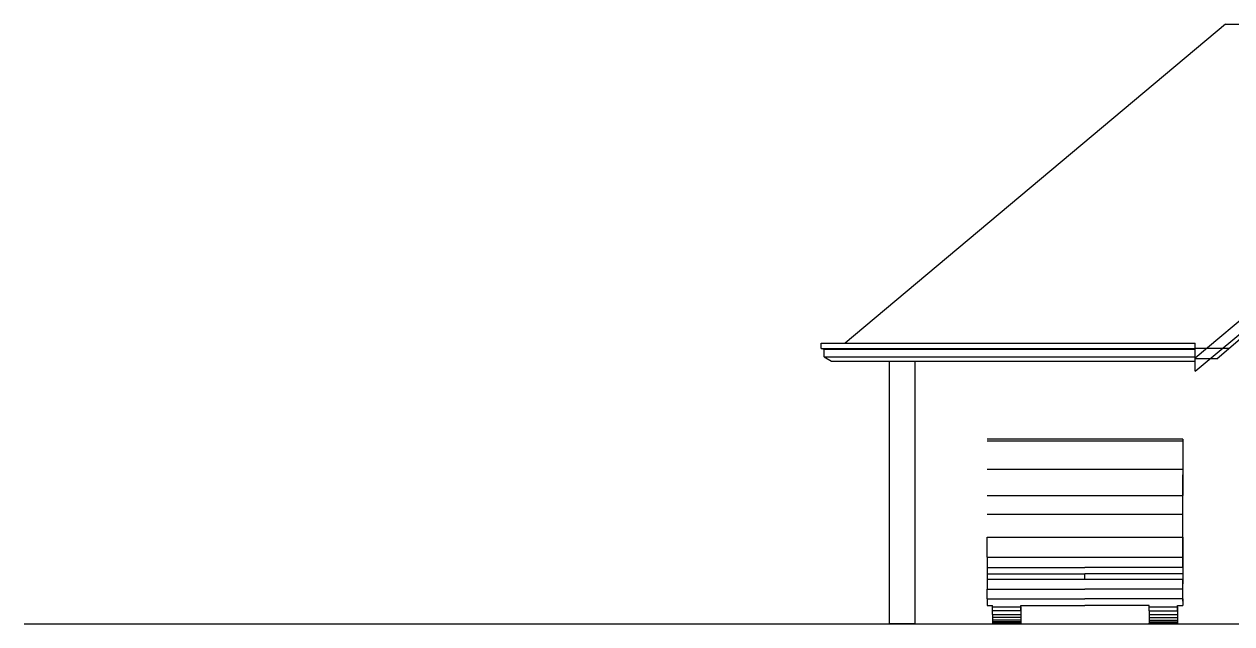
# Model space of a CAD drawing. Header units: metres. Extents: x 156 to 570, y -251 to -150.
# Drawn here: x 156.2 to 272.6, y -250 to -192.2 of the extents above; entities that cross this region are included whole.
import ezdxf

# ---------------------------------------------------------------- set-up
doc = ezdxf.new("R2010")
doc.units = ezdxf.units.M

msp = doc.modelspace()

# ---------------------------------------------------------------- linework, layer by layer
for p, q in [((271.95, -192.21), (235.31, -222.95)), ((271.95, -192.21), (306.46, -192.21)), ((269.05, -224.35), (285.61, -210.45)), ((269.05, -225.66), (287.17, -210.46)), ((272.29, -223.45), (277.18, -219.27)), ((232.99, -222.95), (233.56, -222.95)), ((232.99, -223.47), (232.99, -222.95)), ((232.99, -223.47), (232.99, -222.95)), ((232.99, -222.95), (269.05, -222.95)), ((232.99, -223.47), (269.05, -223.47)), ((232.99, -223.47), (233.28, -223.53)), ((233.56, -222.95), (233.56, -222.95)), ((269.05, -223.47), (269.05, -222.95)), ((272.29, -223.45), (269.05, -223.45)), ((269.05, -223.53), (269.05, -223.47)), ((271.12, -224.45), (272.29, -223.45)), ((233.28, -224.26), (233.28, -223.53)), ((233.28, -223.53), (269.05, -223.53)), ((233.28, -224.26), (233.28, -224.26)), ((233.28, -224.26), (233.98, -224.68)), ((233.28, -224.26), (269.05, -224.26)), ((233.28, -224.26), (233.28, -224.26)), ((233.98, -224.68), (235.36, -224.69)), ((233.98, -224.68), (269.05, -224.68)), ((235.36, -224.69), (269.05, -224.69)), ((239.56, -249.96), (239.56, -224.69)), ((242.06, -249.96), (242.06, -224.69)), ((269.05, -224.26), (269.05, -223.53)), ((269.05, -224.68), (269.05, -224.26)), ((271.12, -224.45), (269.05, -224.45)), ((269.05, -225.66), (269.05, -224.68)), ((269.05, -224.68), (269.05, -224.68)), ((267.85, -232.2), (249, -232.2)), ((267.85, -232.38), (249, -232.38)), ((267.85, -232.2), (267.85, -232.38)), ((267.85, -232.38), (267.85, -235.11)), ((267.85, -232.72), (267.85, -235.63)), ((267.85, -235.11), (249, -235.11)), ((267.85, -235.11), (267.85, -237.62)), ((267.85, -236.26), (267.85, -235.63)), ((267.85, -235.63), (267.85, -235.63)), ((267.85, -236.56), (267.85, -236.26)), ((267.85, -236.26), (267.85, -236.26)), ((267.85, -237.61), (267.85, -236.56)), ((267.85, -236.56), (267.85, -236.56)), ((249, -237.62), (267.85, -237.62)), ((267.85, -241.6), (267.85, -237.61)), ((267.85, -237.61), (267.85, -237.61)), ((267.85, -239.44), (267.85, -237.62)), ((249, -239.44), (267.85, -239.44)), ((267.85, -241.64), (267.85, -239.44)), ((249, -243.58), (249, -241.64)), ((249, -241.64), (267.85, -241.64)), ((267.85, -244.59), (267.85, -241.6)), ((267.85, -241.6), (267.85, -241.6)), ((267.85, -241.64), (267.85, -243.58)), ((249, -243.58), (258.42, -243.58)), ((249, -243.58), (249, -244.57)), ((258.42, -243.58), (267.85, -243.58)), ((267.85, -243.58), (267.85, -244.57)), ((249, -244.57), (249, -245.17)), ((249, -244.57), (258.42, -244.57)), ((249, -245.17), (249, -245.7)), ((249, -245.17), (258.42, -245.17)), ((267.85, -244.57), (258.42, -244.57)), ((258.42, -245.7), (258.42, -245.17)), ((267.85, -245.17), (258.42, -245.17)), ((267.85, -244.57), (267.85, -245.17)), ((267.85, -244.59), (267.85, -246.15)), ((267.85, -244.59), (267.85, -244.59)), ((267.85, -245.17), (267.85, -245.7)), ((249, -245.7), (249, -246.65)), ((249, -245.7), (258.42, -245.7)), ((249, -247.59), (249, -246.65)), ((249, -246.65), (258.42, -246.65)), ((258.42, -245.7), (267.85, -245.7)), ((267.85, -246.65), (258.42, -246.65)), ((267.85, -246.65), (267.85, -245.7)), ((267.85, -247.22), (267.85, -246.15)), ((267.85, -246.15), (267.85, -246.15)), ((267.85, -247.59), (267.85, -246.65)), ((249, -247.59), (249, -248.22)), ((249, -247.59), (258.42, -247.59)), ((267.85, -247.59), (258.42, -247.59)), ((267.85, -247.49), (267.85, -247.22)), ((267.85, -247.22), (267.85, -247.22)), ((267.85, -247.8), (267.85, -247.49)), ((267.85, -247.49), (267.85, -247.49)), ((267.85, -247.59), (267.85, -248.22)), ((267.85, -247.8), (267.85, -247.8)), ((267.85, -247.8), (267.85, -247.8)), ((249, -248.22), (249.5, -248.22)), ((249.5, -248.36), (249.5, -248.22)), ((249.5, -248.75), (249.5, -248.36)), ((249.5, -248.36), (252.24, -248.36)), ((249.5, -249.1), (249.5, -248.75)), ((252.24, -248.75), (249.5, -248.75)), ((249.5, -249.1), (252.24, -249.1)), ((249.5, -249.1), (249.5, -249.4)), ((252.24, -248.36), (252.24, -248.22)), ((252.24, -248.36), (252.24, -248.22)), ((252.24, -248.22), (258.42, -248.22)), ((252.24, -248.36), (252.24, -248.75)), ((252.24, -248.36), (252.24, -248.36)), ((252.24, -248.36), (252.24, -248.36)), ((252.24, -248.36), (252.24, -248.36)), ((252.24, -248.75), (252.24, -248.36)), ((252.24, -248.75), (252.24, -248.75)), ((252.24, -248.75), (252.24, -248.75)), ((252.24, -248.75), (252.24, -249.1)), ((252.24, -248.75), (252.24, -248.75)), ((252.24, -248.75), (252.24, -249.1)), ((252.24, -249.1), (252.24, -249.1)), ((252.24, -249.1), (252.24, -249.1)), ((252.24, -249.1), (252.24, -249.4)), ((252.24, -249.1), (252.24, -249.1)), ((252.24, -249.1), (252.24, -249.4)), ((264.61, -248.22), (258.42, -248.22)), ((264.61, -248.36), (264.61, -248.22)), ((264.61, -248.75), (264.61, -248.36)), ((264.61, -248.36), (267.35, -248.36)), ((264.61, -248.75), (267.35, -248.75)), ((264.61, -248.75), (264.61, -249.1)), ((264.61, -249.1), (267.35, -249.1)), ((264.61, -249.1), (264.61, -249.4)), ((267.35, -248.36), (267.35, -248.22)), ((267.35, -248.36), (267.35, -248.22)), ((267.35, -248.22), (267.85, -248.22)), ((267.35, -248.36), (267.35, -248.36)), ((267.35, -248.36), (267.35, -248.36)), ((267.35, -248.36), (267.35, -248.75)), ((267.35, -248.75), (267.35, -248.36)), ((267.35, -248.36), (267.35, -248.36)), ((267.35, -248.75), (267.35, -248.75)), ((267.35, -248.75), (267.35, -248.75)), ((267.35, -248.75), (267.35, -249.1)), ((267.35, -248.75), (267.35, -249.1)), ((267.35, -248.75), (267.35, -248.75)), ((267.35, -249.1), (267.35, -249.1)), ((267.35, -249.1), (267.35, -249.1)), ((267.35, -249.1), (267.35, -249.4)), ((267.35, -249.1), (267.35, -249.1)), ((267.35, -249.1), (267.35, -249.4)), ((156.16, -250), (160.05, -250)), ((160.05, -250), (217.59, -250)), ((217.59, -250), (307.51, -250)), ((239.56, -249.96), (242.06, -249.96)), ((249.5, -249.4), (249.5, -249.64)), ((252.24, -249.4), (249.5, -249.4)), ((249.5, -249.64), (249.5, -249.81)), ((252.24, -249.64), (249.5, -249.64)), ((249.5, -249.81), (249.5, -249.92)), ((252.24, -249.81), (249.5, -249.81)), ((249.5, -249.92), (249.5, -249.96)), ((252.24, -249.92), (249.5, -249.92)), ((249.5, -249.96), (252.24, -249.96)), ((252.24, -249.4), (252.24, -249.4)), ((252.24, -249.4), (252.24, -249.4)), ((252.24, -249.4), (252.24, -249.4)), ((252.24, -249.4), (252.24, -249.64)), ((252.24, -249.4), (252.24, -249.64)), ((252.24, -249.64), (252.24, -249.64)), ((252.24, -249.64), (252.24, -249.64)), ((252.24, -249.64), (252.24, -249.81)), ((252.24, -249.64), (252.24, -249.81)), ((252.24, -249.64), (252.24, -249.64)), ((252.24, -249.81), (252.24, -249.81)), ((252.24, -249.81), (252.24, -249.92)), ((252.24, -249.81), (252.24, -249.92)), ((252.24, -249.81), (252.24, -249.81)), ((252.24, -249.92), (252.24, -249.92)), ((252.24, -249.92), (252.24, -249.96)), ((252.24, -249.92), (252.24, -249.96)), ((252.24, -249.92), (252.24, -249.92)), ((252.24, -249.96), (252.24, -249.96)), ((264.61, -249.4), (267.35, -249.4)), ((264.61, -249.4), (264.61, -249.64)), ((264.61, -249.64), (267.35, -249.64)), ((264.61, -249.64), (264.61, -249.81)), ((264.61, -249.81), (267.35, -249.81)), ((264.61, -249.81), (264.61, -249.92)), ((264.61, -249.92), (267.35, -249.92)), ((264.61, -249.96), (264.61, -249.92)), ((264.61, -249.96), (267.35, -249.96)), ((267.35, -249.4), (267.35, -249.4)), ((267.35, -249.4), (267.35, -249.4)), ((267.35, -249.4), (267.35, -249.4)), ((267.35, -249.4), (267.35, -249.64)), ((267.35, -249.64), (267.35, -249.64)), ((267.35, -249.64), (267.35, -249.64)), ((267.35, -249.64), (267.35, -249.64)), ((267.35, -249.64), (267.35, -249.81)), ((267.35, -249.81), (267.35, -249.81)), ((267.35, -249.81), (267.35, -249.81)), ((267.35, -249.81), (267.35, -249.92)), ((267.35, -249.81), (267.35, -249.81)), ((267.35, -249.92), (267.35, -249.92)), ((267.35, -249.92), (267.35, -249.96)), ((267.35, -249.92), (267.35, -249.92)), ((267.35, -249.96), (267.35, -249.96))]:
    msp.add_line(p, q)

doc.saveas('drawing.dxf')
